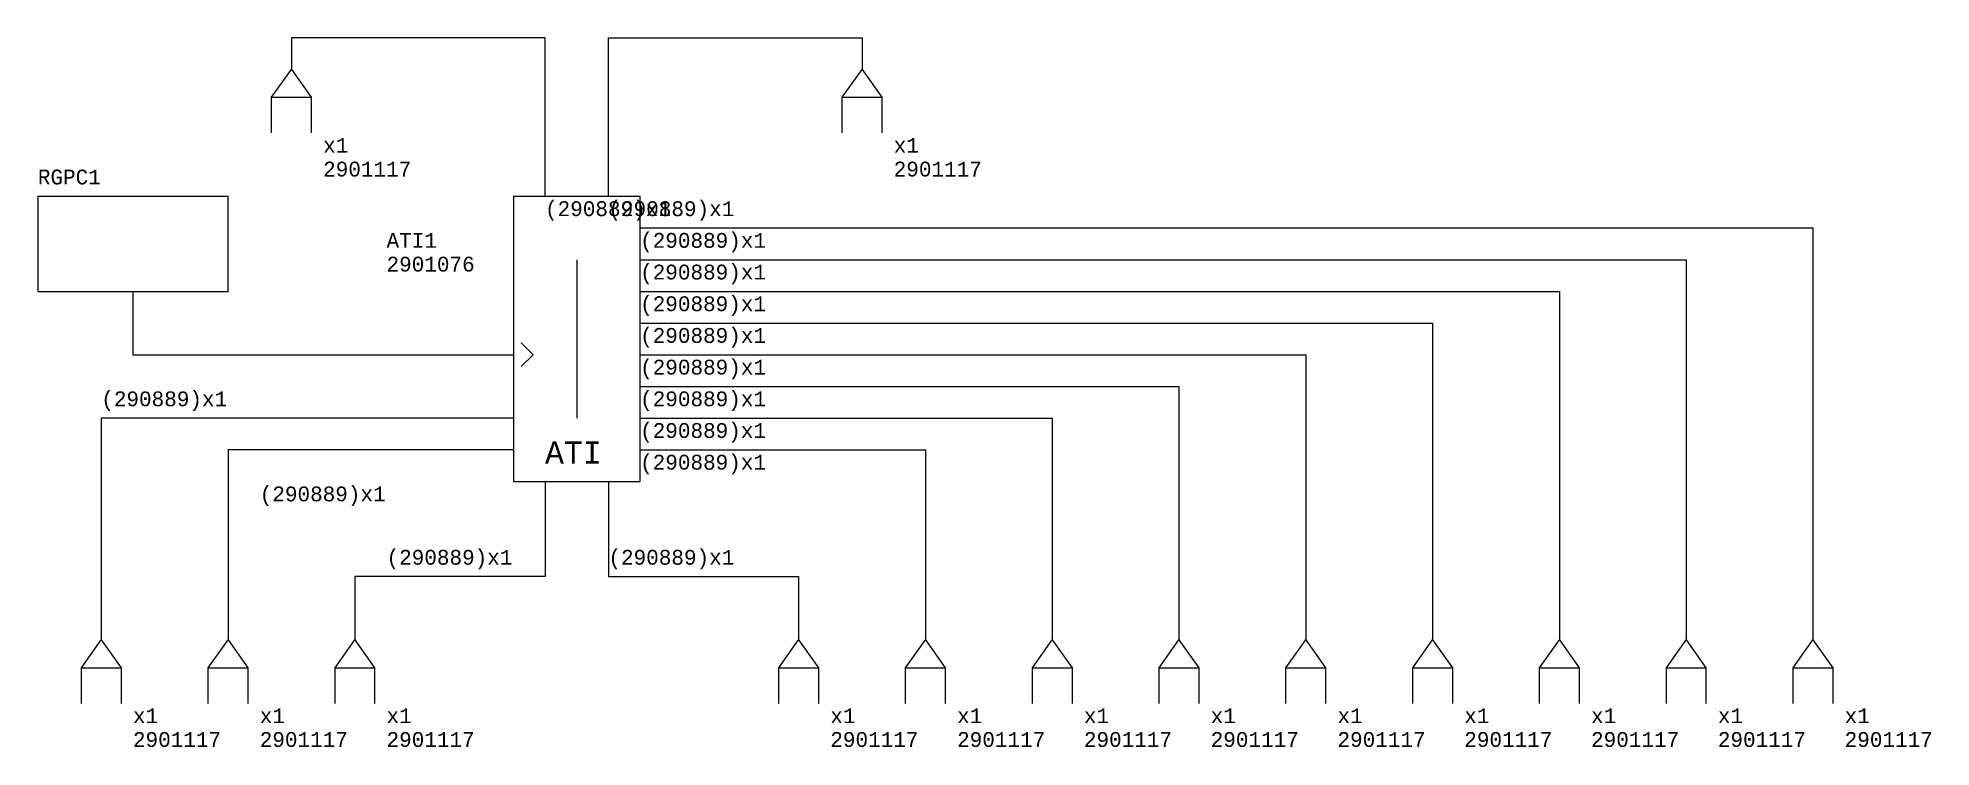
# Model space of a CAD drawing. Extents: x 328 to 806, y -347 to -168.
import ezdxf

# ---------------------------------------------------------------- set-up
doc = ezdxf.new("R2010")
doc.units = 0
doc.styles.add('TextSytle', font='Lucida Console')

# ---------------------------------------------------------------- blocks, each defined once
blk = doc.blocks.new('ATI1')
for p, q in [((0, 0), (0, -72)), ((0, 0), (32, 0)), ((8, 0), (8, 0)), ((16, 0), (16, 0)), ((24, 0), (24, 0)), ((32, -72), (32, 0)), ((0, -8), (0, -8)), ((32, -8), (32, -8)), ((0, -16), (0, -16)), ((16, -16), (16, -56)), ((32, -16), (32, -16)), ((0, -24), (0, -24)), ((32, -24), (32, -24)), ((0, -32), (0, -32)), ((32, -32), (32, -32)), ((2, -37), (5, -40)), ((0, -40), (0, -40)), ((5, -40), (2, -43)), ((32, -40), (32, -40)), ((0, -48), (0, -48)), ((32, -48), (32, -48)), ((0, -56), (0, -56)), ((32, -56), (32, -56)), ((0, -64), (0, -64)), ((32, -64), (32, -64)), ((0, -72), (32, -72)), ((8, -72), (8, -72)), ((16, -72), (16, -72)), ((24, -72), (24, -72))]:
    blk.add_line(p, q)
at = {"color": 7, "style": 'TextSytle'}
blk.add_text('ATI', height=5.625, dxfattribs=at).set_placement((8, -67.5))
blk = doc.blocks.new('T1')
for p, q in [((8, 0), (8, -8)), ((3, -15), (8, -8)), ((8, -8), (13, -15)), ((3, -24), (3, -15)), ((3, -15), (13, -15)), ((13, -15), (13, -24))]:
    blk.add_line(p, q)
blk = doc.blocks.new('T2')
for p, q in [((8, 0), (8, -8)), ((3, -15), (8, -8)), ((8, -8), (13, -15)), ((3, -24), (3, -15)), ((3, -15), (13, -15)), ((13, -15), (13, -24))]:
    blk.add_line(p, q)
blk = doc.blocks.new('T3')
for p, q in [((8, 0), (8, -8)), ((3, -15), (8, -8)), ((8, -8), (13, -15)), ((3, -24), (3, -15)), ((3, -15), (13, -15)), ((13, -15), (13, -24))]:
    blk.add_line(p, q)
blk = doc.blocks.new('T4')
for p, q in [((8, 0), (8, -8)), ((3, -15), (8, -8)), ((8, -8), (13, -15)), ((3, -24), (3, -15)), ((3, -15), (13, -15)), ((13, -15), (13, -24))]:
    blk.add_line(p, q)
blk = doc.blocks.new('T5')
for p, q in [((8, 0), (8, -8)), ((3, -15), (8, -8)), ((8, -8), (13, -15)), ((3, -24), (3, -15)), ((3, -15), (13, -15)), ((13, -15), (13, -24))]:
    blk.add_line(p, q)
blk = doc.blocks.new('T6')
for p, q in [((8, 0), (8, -8)), ((3, -15), (8, -8)), ((8, -8), (13, -15)), ((3, -24), (3, -15)), ((3, -15), (13, -15)), ((13, -15), (13, -24))]:
    blk.add_line(p, q)
blk = doc.blocks.new('T7')
for p, q in [((8, 0), (8, -8)), ((3, -15), (8, -8)), ((8, -8), (13, -15)), ((3, -24), (3, -15)), ((3, -15), (13, -15)), ((13, -15), (13, -24))]:
    blk.add_line(p, q)
blk = doc.blocks.new('T8')
for p, q in [((8, 0), (8, -8)), ((3, -15), (8, -8)), ((8, -8), (13, -15)), ((3, -24), (3, -15)), ((3, -15), (13, -15)), ((13, -15), (13, -24))]:
    blk.add_line(p, q)
blk = doc.blocks.new('T9')
for p, q in [((8, 0), (8, -8)), ((3, -15), (8, -8)), ((8, -8), (13, -15)), ((3, -24), (3, -15)), ((3, -15), (13, -15)), ((13, -15), (13, -24))]:
    blk.add_line(p, q)
blk = doc.blocks.new('T10')
for p, q in [((8, 0), (8, -8)), ((3, -15), (8, -8)), ((8, -8), (13, -15)), ((3, -24), (3, -15)), ((3, -15), (13, -15)), ((13, -15), (13, -24))]:
    blk.add_line(p, q)
blk = doc.blocks.new('T11')
for p, q in [((8, 0), (8, -8)), ((3, -15), (8, -8)), ((8, -8), (13, -15)), ((3, -24), (3, -15)), ((3, -15), (13, -15)), ((13, -15), (13, -24))]:
    blk.add_line(p, q)
blk = doc.blocks.new('T12')
for p, q in [((8, 0), (8, -8)), ((3, -15), (8, -8)), ((8, -8), (13, -15)), ((3, -24), (3, -15)), ((3, -15), (13, -15)), ((13, -15), (13, -24))]:
    blk.add_line(p, q)
blk = doc.blocks.new('RGPC1')
for p, q in [((0, 0), (0, -24)), ((0, 0), (48, 0)), ((48, -24), (48, 0)), ((0, -24), (48, -24)), ((24, -24), (24, -32))]:
    blk.add_line(p, q)
blk = doc.blocks.new('T13')
for p, q in [((8, 0), (8, -8)), ((3, -15), (8, -8)), ((8, -8), (13, -15)), ((3, -24), (3, -15)), ((3, -15), (13, -15)), ((13, -15), (13, -24))]:
    blk.add_line(p, q)
blk = doc.blocks.new('T14')
for p, q in [((8, 0), (8, -8)), ((3, -15), (8, -8)), ((8, -8), (13, -15)), ((3, -24), (3, -15)), ((3, -15), (13, -15)), ((13, -15), (13, -24))]:
    blk.add_line(p, q)

msp = doc.modelspace()

# ---------------------------------------------------------------- linework, layer by layer
for p, q in [((456, -168), (392, -168)), ((456, -184), (456, -168)), ((472, -208), (472, -168)), ((472, -168), (536, -168)), ((456, -208), (456, -184)), ((480, -216), (776, -216)), ((776, -216), (776, -312)), ((480, -224), (744, -224)), ((744, -224), (744, -312)), ((480, -232), (712, -232)), ((712, -232), (712, -312)), ((352, -240), (352, -248)), ((480, -240), (680, -240)), ((680, -240), (680, -312)), ((352, -248), (448, -248)), ((480, -248), (648, -248)), ((648, -248), (648, -312)), ((480, -256), (616, -256)), ((616, -256), (616, -312)), ((448, -264), (344, -264)), ((344, -264), (344, -312)), ((480, -264), (584, -264)), ((584, -264), (584, -312)), ((448, -272), (376, -272)), ((376, -272), (376, -312)), ((480, -272), (552, -272)), ((552, -272), (552, -312)), ((456, -280), (456, -304)), ((472, -280), (472, -304)), ((456, -304), (408, -304)), ((408, -304), (408, -312)), ((472, -304), (520, -304)), ((520, -304), (520, -312)), ((376, -312), (376, -312)), ((376, -312), (376, -312))]:
    msp.add_line(p, q)

# ---------------------------------------------------------------- block references
for name, p in [('T13', (384, -168)), ('T14', (528, -168)), ('RGPC1', (328, -208)), ('ATI1', (448, -208)), ('T7', (336, -312)), ('T12', (368, -312)), ('T6', (400, -312)), ('T11', (512, -312)), ('T8', (544, -312)), ('T9', (576, -312)), ('T10', (608, -312)), ('T4', (640, -312)), ('T3', (672, -312)), ('T1', (704, -312)), ('T2', (736, -312)), ('T5', (768, -312))]:
    msp.add_blockref(name, p)

# ---------------------------------------------------------------- texts
at = {"color": 5, "style": 'TextSytle'}
for s, p in [('x1', (400, -197)), ('x1', (544, -197)), ('2901117', (400, -203)), ('2901117', (544, -203)), ('RGPC1', (328, -205)), ('(290889)x1', (456, -213)), ('(290889)x1', (472, -213)), ('ATI1', (416, -221)), ('(290889)x1', (480, -221)), ('2901076', (416, -227)), ('(290889)x1', (480, -229)), ('(290889)x1', (480, -237)), ('(290889)x1', (480, -245)), ('(290889)x1', (480, -253)), ('(290889)x1', (344, -261)), ('(290889)x1', (480, -261)), ('(290889)x1', (480, -269)), ('(290889)x1', (480, -277)), ('(290889)x1', (384, -285)), ('(290889)x1', (416, -301)), ('(290889)x1', (472, -301)), ('x1', (352, -341)), ('x1', (384, -341)), ('x1', (416, -341)), ('x1', (528, -341)), ('x1', (560, -341)), ('x1', (592, -341)), ('x1', (624, -341)), ('x1', (656, -341)), ('x1', (688, -341)), ('x1', (720, -341)), ('x1', (752, -341)), ('x1', (784, -341)), ('2901117', (352, -347)), ('2901117', (384, -347)), ('2901117', (416, -347)), ('2901117', (528, -347)), ('2901117', (560, -347)), ('2901117', (592, -347)), ('2901117', (624, -347)), ('2901117', (656, -347)), ('2901117', (688, -347)), ('2901117', (720, -347)), ('2901117', (752, -347)), ('2901117', (784, -347))]:
    msp.add_text(s, height=3.75, dxfattribs=at).set_placement(p)

doc.saveas('drawing.dxf')
